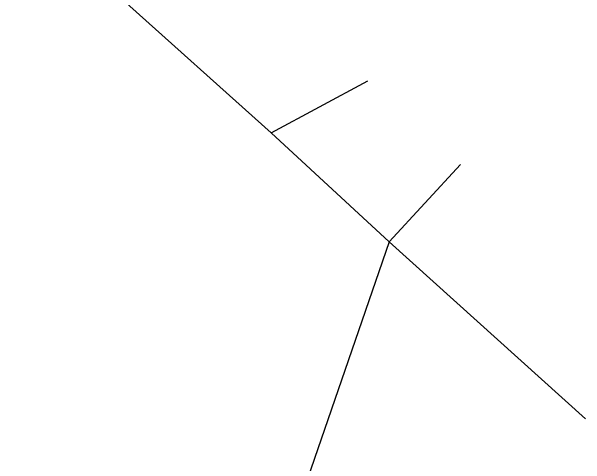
# Model space of a CAD drawing. Extents: x -693 to 354, y -430 to 666.
# Drawn here: x 326.24 to 351.09, y -201.02 to -181.39 of the extents above; entities that cross this region are included whole.
import ezdxf

# ---------------------------------------------------------------- set-up
doc = ezdxf.new("R2010")
doc.units = 0

msp = doc.modelspace()

# ---------------------------------------------------------------- linework, layer by layer
at = {"layer": 'Centerline', "color": 0}
for p, q in [((326.238631, -176.555768, -226.758355), (337.484301, -186.652368, -225.32007)), ((337.484301, -186.652368, -225.32007), (341.663427, -184.403423, -225.120043)), ((337.484301, -186.652368, -225.32007), (342.594304, -191.375768, -225.0986)), ((342.594304, -191.375768, -225.0986), (345.683653, -188.024168, -224.964705)), ((342.594304, -191.375768, -225.0986), (332.832203, -219.647545, -225.714726)), ((342.594304, -191.375768, -225.0986), (351.093575, -199.044168, -224.730236))]:
    msp.add_line(p, q, dxfattribs=at)

doc.saveas('drawing.dxf')
